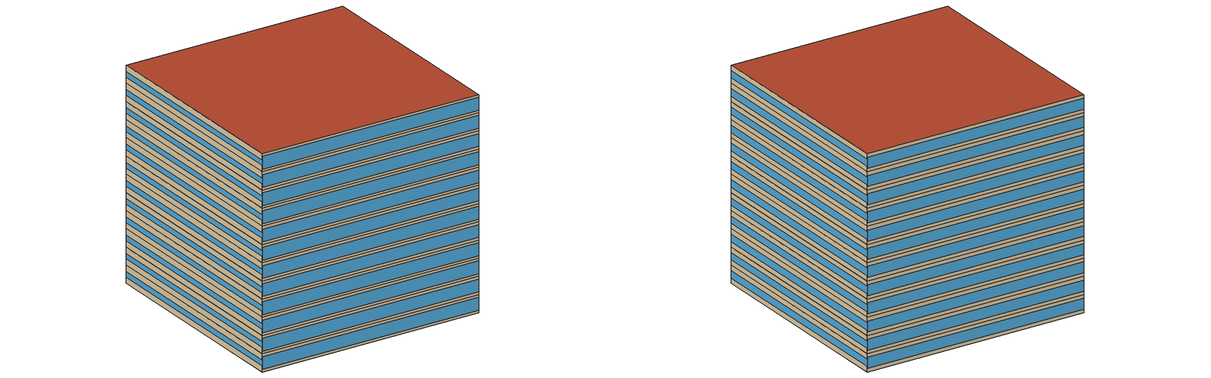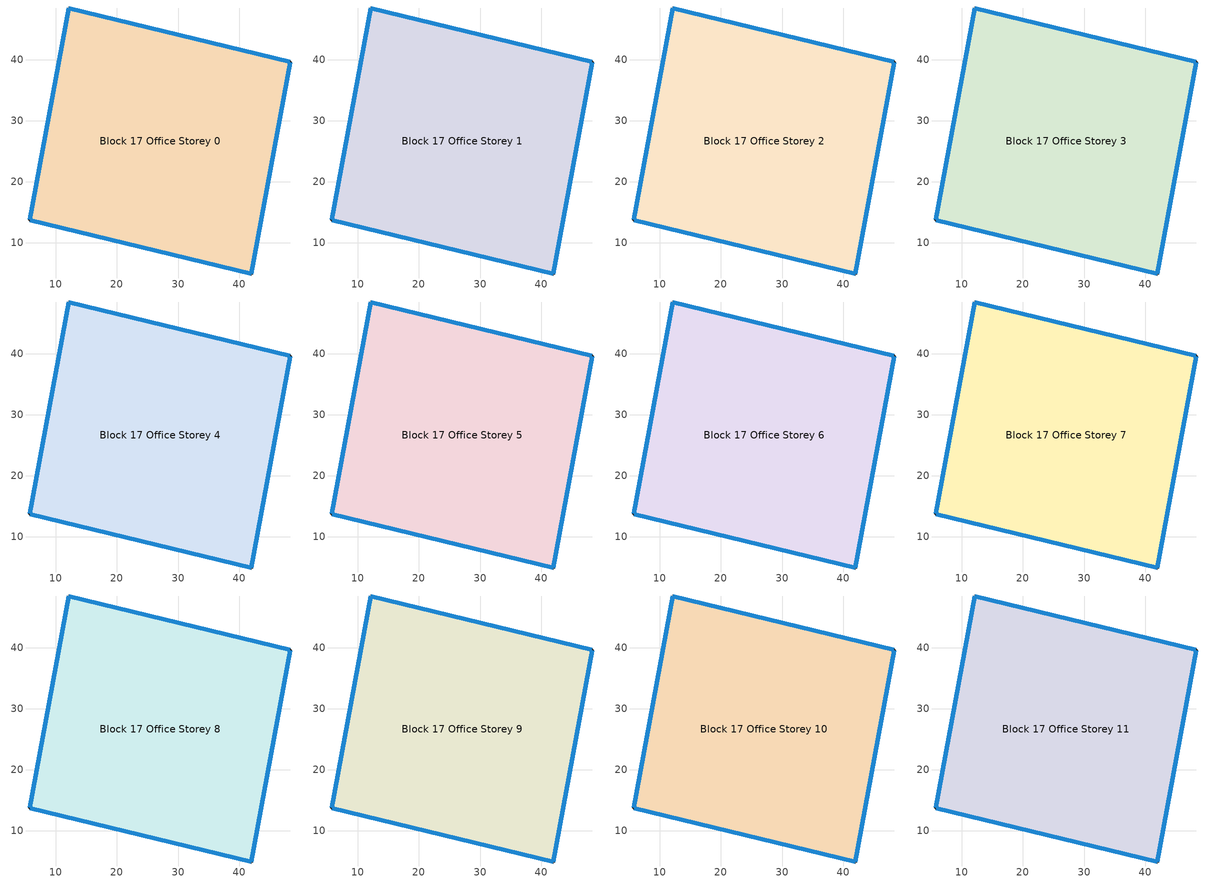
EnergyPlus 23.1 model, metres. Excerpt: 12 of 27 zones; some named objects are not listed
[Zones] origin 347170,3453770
Block 17 Office Storey 0
 floor ground (Project Floor): 48.35,39.61 42.03,4.88 5.75,13.73 12.07,48.45 z0
 wall outside (Project Wall): 5.75,13.73 42.03,4.88 48.35,39.61 12.07,48.45 5.75,13.73 z0:3
 window (Office_south_window_construction): 5.77,13.72 42.01,4.89 z0.45:2.55
 window (Office_east_window_construction): 42.03,4.9 48.34,39.59 z0.9:2.1
 window (Office_north_window_construction): 48.33,39.61 12.09,48.44 z0.6:2.4
 window (Office_west_window_construction): 12.07,48.43 5.76,13.74 z1.05:1.95
 roof outside (Project Ceiling): 42.03,4.88 48.35,39.61 12.07,48.45 5.75,13.73 z3
Block 17 Office Storey 1
 floor outside (Project Floor): 48.35,39.61 42.03,4.88 5.75,13.73 12.07,48.45 z3
 wall outside (Project Wall): 5.75,13.73 42.03,4.88 48.35,39.61 12.07,48.45 5.75,13.73 z3:6
 window (Office_south_window_construction): 5.77,13.72 42.01,4.89 z3.45:5.55
 window (Office_east_window_construction): 42.03,4.9 48.34,39.59 z3.9:5.1
 window (Office_north_window_construction): 48.33,39.61 12.09,48.44 z3.6:5.4
 window (Office_west_window_construction): 12.07,48.43 5.76,13.74 z4.05:4.95
 roof outside (Project Ceiling): 42.03,4.88 48.35,39.61 12.07,48.45 5.75,13.73 z6
Block 17 Office Storey 2
 floor outside (Project Floor): 48.35,39.61 42.03,4.88 5.75,13.73 12.07,48.45 z6
 wall outside (Project Wall): 5.75,13.73 42.03,4.88 48.35,39.61 12.07,48.45 5.75,13.73 z6:9
 window (Office_south_window_construction): 5.77,13.72 42.01,4.89 z6.45:8.55
 window (Office_east_window_construction): 42.03,4.9 48.34,39.59 z6.9:8.1
 window (Office_north_window_construction): 48.33,39.61 12.09,48.44 z6.6:8.4
 window (Office_west_window_construction): 12.07,48.43 5.76,13.74 z7.05:7.95
 roof outside (Project Ceiling): 42.03,4.88 48.35,39.61 12.07,48.45 5.75,13.73 z9
Block 17 Office Storey 3
 floor outside (Project Floor): 48.35,39.61 42.03,4.88 5.75,13.73 12.07,48.45 z9
 wall outside (Project Wall): 5.75,13.73 42.03,4.88 48.35,39.61 12.07,48.45 5.75,13.73 z9:12
 window (Office_south_window_construction): 5.77,13.72 42.01,4.89 z9.45:11.55
 window (Office_east_window_construction): 42.03,4.9 48.34,39.59 z9.9:11.1
 window (Office_north_window_construction): 48.33,39.61 12.09,48.44 z9.6:11.4
 window (Office_west_window_construction): 12.07,48.43 5.76,13.74 z10.05:10.95
 roof outside (Project Ceiling): 42.03,4.88 48.35,39.61 12.07,48.45 5.75,13.73 z12
Block 17 Office Storey 4
 floor outside (Project Floor): 48.35,39.61 42.03,4.88 5.75,13.73 12.07,48.45 z12
 wall outside (Project Wall): 5.75,13.73 42.03,4.88 48.35,39.61 12.07,48.45 5.75,13.73 z12:15
 window (Office_south_window_construction): 5.77,13.72 42.01,4.89 z12.45:14.55
 window (Office_east_window_construction): 42.03,4.9 48.34,39.59 z12.9:14.1
 window (Office_north_window_construction): 48.33,39.61 12.09,48.44 z12.6:14.4
 window (Office_west_window_construction): 12.07,48.43 5.76,13.74 z13.05:13.95
 roof outside (Project Ceiling): 42.03,4.88 48.35,39.61 12.07,48.45 5.75,13.73 z15
Block 17 Office Storey 5
 floor outside (Project Floor): 48.35,39.61 42.03,4.88 5.75,13.73 12.07,48.45 z15
 wall outside (Project Wall): 5.75,13.73 42.03,4.88 48.35,39.61 12.07,48.45 5.75,13.73 z15:18
 window (Office_south_window_construction): 5.77,13.72 42.01,4.89 z15.45:17.55
 window (Office_east_window_construction): 42.03,4.9 48.34,39.59 z15.9:17.1
 window (Office_north_window_construction): 48.33,39.61 12.09,48.44 z15.6:17.4
 window (Office_west_window_construction): 12.07,48.43 5.76,13.74 z16.05:16.95
 roof outside (Project Ceiling): 42.03,4.88 48.35,39.61 12.07,48.45 5.75,13.73 z18
Block 17 Office Storey 6
 floor outside (Project Floor): 48.35,39.61 42.03,4.88 5.75,13.73 12.07,48.45 z18
 wall outside (Project Wall): 5.75,13.73 42.03,4.88 48.35,39.61 12.07,48.45 5.75,13.73 z18:21
 window (Office_south_window_construction): 5.77,13.72 42.01,4.89 z18.45:20.55
 window (Office_east_window_construction): 42.03,4.9 48.34,39.59 z18.9:20.1
 window (Office_north_window_construction): 48.33,39.61 12.09,48.44 z18.6:20.4
 window (Office_west_window_construction): 12.07,48.43 5.76,13.74 z19.05:19.95
 roof outside (Project Ceiling): 42.03,4.88 48.35,39.61 12.07,48.45 5.75,13.73 z21
Block 17 Office Storey 7
 floor outside (Project Floor): 48.35,39.61 42.03,4.88 5.75,13.73 12.07,48.45 z21
 wall outside (Project Wall): 5.75,13.73 42.03,4.88 48.35,39.61 12.07,48.45 5.75,13.73 z21:24
 window (Office_south_window_construction): 5.77,13.72 42.01,4.89 z21.45:23.55
 window (Office_east_window_construction): 42.03,4.9 48.34,39.59 z21.9:23.1
 window (Office_north_window_construction): 48.33,39.61 12.09,48.44 z21.6:23.4
 window (Office_west_window_construction): 12.07,48.43 5.76,13.74 z22.05:22.95
 roof outside (Project Ceiling): 42.03,4.88 48.35,39.61 12.07,48.45 5.75,13.73 z24
Block 17 Office Storey 8
 floor outside (Project Floor): 48.35,39.61 42.03,4.88 5.75,13.73 12.07,48.45 z24
 wall outside (Project Wall): 5.75,13.73 42.03,4.88 48.35,39.61 12.07,48.45 5.75,13.73 z24:27
 window (Office_south_window_construction): 5.77,13.72 42.01,4.89 z24.45:26.55
 window (Office_east_window_construction): 42.03,4.9 48.34,39.59 z24.9:26.1
 window (Office_north_window_construction): 48.33,39.61 12.09,48.44 z24.6:26.4
 window (Office_west_window_construction): 12.07,48.43 5.76,13.74 z25.05:25.95
 roof outside (Project Ceiling): 42.03,4.88 48.35,39.61 12.07,48.45 5.75,13.73 z27
Block 17 Office Storey 9
 floor outside (Project Floor): 48.35,39.61 42.03,4.88 5.75,13.73 12.07,48.45 z27
 wall outside (Project Wall): 5.75,13.73 42.03,4.88 48.35,39.61 12.07,48.45 5.75,13.73 z27:30
 window (Office_south_window_construction): 5.77,13.72 42.01,4.89 z27.45:29.55
 window (Office_east_window_construction): 42.03,4.9 48.34,39.59 z27.9:29.1
 window (Office_north_window_construction): 48.33,39.61 12.09,48.44 z27.6:29.4
 window (Office_west_window_construction): 12.07,48.43 5.76,13.74 z28.05:28.95
 roof outside (Project Ceiling): 42.03,4.88 48.35,39.61 12.07,48.45 5.75,13.73 z30
Block 17 Office Storey 10
 floor outside (Project Floor): 48.35,39.61 42.03,4.88 5.75,13.73 12.07,48.45 z30
 wall outside (Project Wall): 5.75,13.73 42.03,4.88 48.35,39.61 12.07,48.45 5.75,13.73 z30:33
 window (Office_south_window_construction): 5.77,13.72 42.01,4.89 z30.45:32.55
 window (Office_east_window_construction): 42.03,4.9 48.34,39.59 z30.9:32.1
 window (Office_north_window_construction): 48.33,39.61 12.09,48.44 z30.6:32.4
 window (Office_west_window_construction): 12.07,48.43 5.76,13.74 z31.05:31.95
 roof outside (Project Ceiling): 42.03,4.88 48.35,39.61 12.07,48.45 5.75,13.73 z33
Block 17 Office Storey 11
 floor outside (Project Floor): 48.35,39.61 42.03,4.88 5.75,13.73 12.07,48.45 z33
 wall outside (Project Wall): 5.75,13.73 42.03,4.88 48.35,39.61 12.07,48.45 5.75,13.73 z33:36
 window (Office_south_window_construction): 5.77,13.72 42.01,4.89 z33.45:35.55
 window (Office_east_window_construction): 42.03,4.9 48.34,39.59 z33.9:35.1
 window (Office_north_window_construction): 48.33,39.61 12.09,48.44 z33.6:35.4
 window (Office_west_window_construction): 12.07,48.43 5.76,13.74 z34.05:34.95
 roof outside (Project Ceiling): 42.03,4.88 48.35,39.61 12.07,48.45 5.75,13.73 z36
[Building]
Building_1: North Axis=0; Terrain=City; Loads Convergence Tolerance Value=0.04; Temperature Convergence Tolerance Value=0.4; Solar Distribution=FullExterior; Maximum Number of Warmup Days=25; Minimum Number of Warmup Days=6
[Site:Location]
CHN Design_Conditions: Latitude=30; Longitude=114; Time Zone=8; Elevation=12
[SIZINGPERIOD:DESIGNDAY] Day of Month=21; DryBulb Temperature Range Modifier Type=DefaultMultipliers; Humidity Condition Type=Wetbulb; Barometric Pressure=101181; Rain Indicator=No; Snow Indicator=No; Daylight Saving Time Indicator=No; Sky Clearness=0; Begin Environment Reset Mode=FullResetAtBeginEnvironment
Name | Month | Day Type | Maximum DryBulb Temperature | Daily DryBulb Temperature Range | Wetbulb or DewPoint at Maximum DryBulb | Wind Speed | Wind Direction | Solar Model Indicator | ASHRAE Clear Sky Optical Depth for Beam Irradiance taub | ASHRAE Clear Sky Optical Depth for Diffuse Irradiance taud
Ann Htg 99.6% Condns DB | 1 | WinterDesignDay | -10 | 0 | -4.8 | 1 | 340 | ASHRAEClearSky | 0 | 0
Ann Clg .4% Condns DB=>MWB | 7 | SummerDesignDay | 40 | 6.6 | 27.1 | 3.5 | 220 | ASHRAETau | 0.781 | 1.413
[MATERIAL]
DefaultMaterial: Roughness=Rough; Thickness=0.1; Conductivity=0.1; Density=1000; Specific Heat=1000; Thermal Absorptance=0.9; Solar Absorptance=0.7; Visible Absorptance=0.7
[WINDOWMATERIAL:SIMPLEGLAZINGSYSTEM] UFactor=3; Visible Transmittance=0.6
Name | Solar Heat Gain Coefficient
Office_east_window; Office_south_window; Office_west_window | 0.3
Office_north_window | 0.35
[CONSTRUCTION]
Project Wall; Project Floor; Project Ceiling: DefaultMaterial
Office_east_window_construction: Office_east_window
Office_south_window_construction: Office_south_window
Office_west_window_construction: Office_west_window
Office_north_window_construction: Office_north_window
[SPACE] Ceiling Height=autocalculate; Volume=autocalculate; Floor Area=autocalculate; Space Type=Office
Name | Zone
Block 17 Office Storey 0_space | Block 17 Office Storey 0
Block 17 Office Storey 1_space | Block 17 Office Storey 1
Block 17 Office Storey 2_space | Block 17 Office Storey 2
Block 17 Office Storey 3_space | Block 17 Office Storey 3
Block 17 Office Storey 4_space | Block 17 Office Storey 4
Block 17 Office Storey 5_space | Block 17 Office Storey 5
Block 17 Office Storey 6_space | Block 17 Office Storey 6
Block 17 Office Storey 7_space | Block 17 Office Storey 7
Block 17 Office Storey 8_space | Block 17 Office Storey 8
Block 17 Office Storey 9_space | Block 17 Office Storey 9
Block 17 Office Storey 10_space | Block 17 Office Storey 10
Block 17 Office Storey 11_space | Block 17 Office Storey 11
[SPACELIST]
Office: Block 17 Office Storey 0_space, Block 17 Office Storey 1_space, Block 17 Office Storey 2_space, Block 17 Office Storey 3_space, Block 17 Office Storey 4_space, Block 17 Office Storey 5_space, Block 17 Office Storey 6_space, Block 17 Office Storey 7_space, Block 17 Office Storey 8_space, Block 17 Office Storey 9_space, Block 17 Office Storey 10_space, Block 17 Office Storey 11_space, Block 17 Office Storey 12_space, Block 17 Office Storey 13_space, Block 17 Office Storey 14_space, Block 17 Office Storey 15_space, Block 17 Office Storey 16_space, Block 17 Office Storey 17_space, Block 17 Office Storey 18_space, Block 17 Office Storey 19_space, Block 17 Office Storey 20_space, Block 17 Office Storey 21_space, Block 17 Office Storey 22_space, Block 17 Office Storey 23_space, Block 17 Office Storey 24_space, Block 17 Office Storey 25_space, Block 17 Office Storey 26_space
[ZONE] Type=1; Multiplier=1; Ceiling Height=autocalculate; Volume=autocalculate; Floor Area=autocalculate; Part of Total Floor Area=Yes
Block 17 Office Storey 0; Block 17 Office Storey 1; Block 17 Office Storey 2; Block 17 Office Storey 3; Block 17 Office Storey 4; Block 17 Office Storey 5; Block 17 Office Storey 6; Block 17 Office Storey 7; Block 17 Office Storey 8; Block 17 Office Storey 9; Block 17 Office Storey 10; Block 17 Office Storey 11
[PEOPLE]
People_for_office: Zone or ZoneList or Space or SpaceList=Office; Number of People Schedule=SeasonalSchedule_Schedule_office_people; Number of People Calculation Method=People/Area; People per Floor Area=0.1; Fraction Radiant=0.3; Sensible Heat Fraction=autocalculate; Activity Level Schedule=SeasonalSchedule_Schedule_office_activity; Carbon Dioxide Generation Rate=3.82e-08; Enable ASHRAE 55 Comfort Warnings=No; Mean Radiant Temperature Calculation Type=ZoneAveraged; Clothing Insulation Calculation Method=ClothingInsulationSchedule; Cold Stress Temperature Threshold=15.56; Heat Stress Temperature Threshold=30
[LIGHTS]
Light_for_office: Zone or ZoneList or Space or SpaceList=Office; Schedule=SeasonalSchedule_office_lighting; Design Level Calculation Method=Watts/Area; Watts per Zone Floor Area=8; Return Air Fraction=0; Fraction Radiant=0.32; Fraction Visible=0.25; Fraction Replaceable=1; EndUse Subcategory=General; Return Air Fraction Calculated from Plenum Temperature=No; Return Air Fraction Function of Plenum Temperature Coefficient 1=0; Return Air Fraction Function of Plenum Temperature Coefficient 2=0
[ELECTRICEQUIPMENT]
Equipment_for_office: Zone or ZoneList or Space or SpaceList=Office; Schedule=SeasonalSchedule_Schedule_office_equipment; Design Level Calculation Method=Watts/Area; Watts per Zone Floor Area=15; Fraction Latent=0; Fraction Radiant=0; Fraction Lost=0; EndUse Subcategory=Electric Equipment
[DAYLIGHTING:CONTROLS] Illuminance Setpoint at Reference Point 1=300
Name | Zone or Space | Glare Calculation Daylighting Reference Point | Daylighting Reference Point 1
Dlight_Block 17 Office Storey 0 | Block 17 Office Storey 0 | Rpoint_Block 17 Office Storey 0 | Rpoint_Block 17 Office Storey 0
Dlight_Block 17 Office Storey 1 | Block 17 Office Storey 1 | Rpoint_Block 17 Office Storey 1 | Rpoint_Block 17 Office Storey 1
Dlight_Block 17 Office Storey 2 | Block 17 Office Storey 2 | Rpoint_Block 17 Office Storey 2 | Rpoint_Block 17 Office Storey 2
Dlight_Block 17 Office Storey 3 | Block 17 Office Storey 3 | Rpoint_Block 17 Office Storey 3 | Rpoint_Block 17 Office Storey 3
Dlight_Block 17 Office Storey 4 | Block 17 Office Storey 4 | Rpoint_Block 17 Office Storey 4 | Rpoint_Block 17 Office Storey 4
Dlight_Block 17 Office Storey 5 | Block 17 Office Storey 5 | Rpoint_Block 17 Office Storey 5 | Rpoint_Block 17 Office Storey 5
Dlight_Block 17 Office Storey 6 | Block 17 Office Storey 6 | Rpoint_Block 17 Office Storey 6 | Rpoint_Block 17 Office Storey 6
Dlight_Block 17 Office Storey 7 | Block 17 Office Storey 7 | Rpoint_Block 17 Office Storey 7 | Rpoint_Block 17 Office Storey 7
Dlight_Block 17 Office Storey 8 | Block 17 Office Storey 8 | Rpoint_Block 17 Office Storey 8 | Rpoint_Block 17 Office Storey 8
Dlight_Block 17 Office Storey 9 | Block 17 Office Storey 9 | Rpoint_Block 17 Office Storey 9 | Rpoint_Block 17 Office Storey 9
Dlight_Block 17 Office Storey 10 | Block 17 Office Storey 10 | Rpoint_Block 17 Office Storey 10 | Rpoint_Block 17 Office Storey 10
Dlight_Block 17 Office Storey 11 | Block 17 Office Storey 11 | Rpoint_Block 17 Office Storey 11 | Rpoint_Block 17 Office Storey 11
[HVACTEMPLATE:THERMOSTAT]
Name | Heating Setpoint Schedule | Cooling Setpoint Schedule
Thermostat_for_office | SeasonalSchedule_office_heating | SeasonalSchedule_office_cooling
Thermostat_for_commercial | SeasonalSchedule_commerical_heating | SeasonalSchedule_commerical_cooling
Thermostat_for_residential | SeasonalSchedule_residential_heating | SeasonalSchedule_residential_cooling
Thermostat_for_school | SeasonalSchedule_school_heating | SeasonalSchedule_school_cooling
Thermostat_for_hospital | SeasonalSchedule_hospital_heating | SeasonalSchedule_hospital_cooling
Thermostat_for_industrial | SeasonalSchedule_Industrial_heating | SeasonalSchedule_Industrial_cooling
Thermostat_for_transport | SeasonalSchedule_transport_heating | SeasonalSchedule_transport_cooling
Thermostat_for_administration | SeasonalSchedule_administration_heating | SeasonalSchedule_administration_cooling
[HVACTEMPLATE:ZONE:IDEALLOADSAIRSYSTEM] Template Thermostat=Thermostat_for_office; Maximum Heating Supply Air Temperature=50; Minimum Cooling Supply Air Temperature=13; Maximum Heating Supply Air Humidity Ratio=0.0156; Minimum Cooling Supply Air Humidity Ratio=0.0077; Heating Limit=NoLimit; Cooling Limit=NoLimit; Dehumidification Control Type=ConstantSensibleHeatRatio; Cooling Sensible Heat Ratio=0.7; Dehumidification Setpoint=60; Humidification Control Type=None; Humidification Setpoint=30; Outdoor Air Method=DetailedSpecification; Outdoor Air Flow Rate per Person=0.00944; Outdoor Air Flow Rate per Zone Floor Area=0; Outdoor Air Flow Rate per Zone=0; Design Specification Outdoor Air Object=Ventilation_for_office; Demand Controlled Ventilation Type=None; Outdoor Air Economizer Type=NoEconomizer; Heat Recovery Type=None; Sensible Heat Recovery Effectiveness=0.7; Latent Heat Recovery Effectiveness=0.65
Block 17 Office Storey 0; Block 17 Office Storey 1; Block 17 Office Storey 2; Block 17 Office Storey 3; Block 17 Office Storey 4; Block 17 Office Storey 5; Block 17 Office Storey 6; Block 17 Office Storey 7; Block 17 Office Storey 8; Block 17 Office Storey 9; Block 17 Office Storey 10; Block 17 Office Storey 11
[DESIGNSPECIFICATION:OUTDOORAIR]
Ventilation_for_office: Outdoor Air Method=Flow/Person; Outdoor Air Flow per Person=0.00833333; Outdoor Air Flow per Zone Floor Area=0; Outdoor Air Flow per Zone=0; Outdoor Air Flow Air Changes per Hour=0
[SCHEDULE:DAY:HOURLY]
Schedule_administration_heating_summer_hourly; Schedule_commerical_heating_summer_hourly; Schedule_residential_heating_summer_hourly; Schedule_school_heating_summer_hourly; Schedule_hospital_heating_summer_hourly; Schedule_Industrial_heating_summer_hourly; Schedule_transport_heating_summer_hourly; Schedule_office_heating_summer_hourly: -20, -20, -20, -20, -20, -20, -20, -20, -20, -20, -20, -20, -20, -20, -20, -20, -20, -20, -20, -20, -20, -20, -20, -20
Schedule_administration_heating_winnter_weekday_hourly: 5, 5, 5, 5, 5, 5, 12, 12, 18, 20, 20, 20, 20, 20, 20, 20, 20, 20, 18, 5, 5, 5, 5, 5
Schedule_administration_heating_winnter_holiday_hourly; Schedule_school_heating_winnter_holiday_hourly: 5, 5, 5, 5, 5, 5, 5, 5, 5, 5, 5, 5, 5, 5, 5, 5, 5, 5, 5, 5, 5, 5, 5, 5
Schedule_administration_cooling_winter_hourly; Schedule_administration_cooling_summer_holiday_hourly; Schedule_commerical_cooling_winter_hourly; Schedule_residential_cooling_winter_hourly; Schedule_school_cooling_winter_hourly; Schedule_school_cooling_summer_holiday_hourly; Schedule_hospital_cooling_winter_hourly; Schedule_Industrial_cooling_winter_hourly; Schedule_transport_cooling_winter_hourly; Schedule_office_cooling_winter_hourly: 50, 50, 50, 50, 50, 50, 50, 50, 50, 50, 50, 50, 50, 50, 50, 50, 50, 50, 50, 50, 50, 50, 50, 50
Schedule_administration_cooling_summer_weekday_hourly: 50, 50, 50, 50, 50, 50, 50, 28, 26, 26, 26, 26, 26, 26, 26, 26, 26, 26, 50, 50, 50, 50, 50, 50
Schedule_commerical_heating_winnter_weekday_hourly; Schedule_commerical_heating_winnter_holiday_hourly: 5, 5, 5, 5, 5, 5, 12, 16, 18, 18, 18, 18, 18, 18, 18, 18, 18, 18, 18, 18, 12, 5, 5, 5
Schedule_commerical_cooling_summer_weekday_hourly; Schedule_commerical_cooling_summer_holiday_hourly: 50, 50, 50, 50, 50, 50, 50, 28, 24, 24, 24, 24, 24, 24, 24, 24, 24, 24, 24, 24, 24, 28, 50, 50
Schedule_residential_heating_winnter_weekday_hourly; Schedule_residential_heating_winnter_holiday_hourly: 18, 18, 18, 18, 18, 18, 18, -20, -20, -20, -20, -20, -20, -20, -20, -20, -20, -20, -20, -20, 18, 18, 18, 18
Schedule_residential_cooling_summer_weekday_hourly; Schedule_residential_cooling_summer_holiday_hourly: 26, 26, 26, 26, 26, 26, 26, 50, 50, 50, 50, 50, 50, 50, 50, 50, 50, 50, 50, 50, 26, 26, 26, 26
Schedule_school_heating_winnter_weekday_hourly: 5, 5, 5, 5, 5, 12, 18, 20, 20, 20, 20, 20, 20, 20, 20, 20, 20, 20, 18, 12, 5, 5, 5, 5
Schedule_school_cooling_summer_weekday_hourly: 50, 50, 50, 50, 50, 50, 28, 26, 26, 26, 26, 26, 26, 26, 26, 26, 26, 26, 50, 50, 50, 50, 50, 50
Schedule_hospital_heating_winnter_weekday_hourly; Schedule_hospital_heating_winnter_holiday_hourly: 22, 22, 22, 22, 22, 22, 22, 22, 22, 22, 22, 22, 22, 22, 22, 22, 22, 22, 22, 22, 22, 22, 22, 22
Schedule_hospital_cooling_summer_weekday_hourly; Schedule_hospital_cooling_summer_holiday_hourly: 26, 26, 26, 26, 26, 26, 26, 26, 26, 26, 26, 26, 26, 26, 26, 26, 26, 26, 26, 26, 26, 26, 26, 26
Schedule_Industrial_heating_winnter_weekday_hourly; Schedule_Industrial_heating_winnter_holiday_hourly: -20, -20, -20, -20, -20, -20, 18, 18, 18, 18, 18, 18, 18, 18, 18, 18, 18, 18, 18, -20, -20, -20, -20, -20
Schedule_Industrial_cooling_summer_weekday_hourly; Schedule_Industrial_cooling_summer_holiday_hourly: 50, 50, 50, 50, 50, 50, 50, 28, 28, 28, 28, 28, 28, 28, 28, 28, 28, 28, 28, 50, 50, 50, 50, 50
Schedule_transport_heating_winnter_weekday_hourly; Schedule_transport_heating_winnter_holiday_hourly: 18, 18, 18, 18, 18, 18, 20, 20, 20, 20, 20, 20, 20, 20, 20, 20, 20, 20, 20, 20, 20, 20, 18, 18
Schedule_transport_cooling_summer_weekday_hourly; Schedule_transport_cooling_summer_holiday_hourly: 26, 26, 26, 26, 26, 26, 26, 24, 24, 24, 25, 24, 24, 24, 24, 24, 24, 24, 24, 24, 24, 24, 26, 28
Schedule_office_heating_winnter_weekday_hourly: 5, 5, 5, 5, 5, 5, 12, 18, 20, 20, 20, 20, 20, 20, 20, 20, 20, 20, 20, 18, 12, 5, 5, 5
Schedule_office_heating_winnter_holiday_hourly: 5, 5, 5, 5, 5, 5, 5, 5, 5, 16, 16, 16, 16, 16, 16, 16, 16, 5, 5, 5, 5, 5, 5, 5
Schedule_office_cooling_summer_weekday_hourly: 50, 50, 50, 50, 50, 50, 28, 26, 26, 26, 26, 26, 26, 26, 26, 26, 26, 26, 26, 26, 50, 50, 50, 50
Schedule_office_cooling_summer_holiday_hourly: 50, 50, 50, 50, 50, 50, 50, 50, 50, 50, 50, 26, 26, 26, 26, 26, 26, 50, 50, 50, 50, 50, 50, 50
Schedule_office_lighting_weekday_hourly: 0.1, 0.1, 0.1, 0.1, 0.1, 0.1, 0.1, 0.2, 0.5, 0.95, 0.95, 0.95, 0.8, 0.8, 0.95, 0.95, 0.95, 0.95, 0.95, 0.95, 0.95, 0.8, 0.5, 0.1
Schedule_office_lighting_holiday_hourly; Schedule_office_equipment_holiday_hourly: 0.1, 0.1, 0.1, 0.1, 0.1, 0.1, 0.1, 0.1, 0.1, 0.1, 0.1, 0.1, 0.1, 0.3, 0.3, 0.3, 0.3, 0.3, 0.3, 0.3, 0.3, 0.3, 0.1, 0.1
Schedule_office_equipment_weekday_hourly: 0.1, 0.1, 0.1, 0.1, 0.1, 0.1, 0.1, 0.2, 0.5, 0.95, 0.95, 0.95, 0.5, 0.5, 0.95, 0.95, 0.95, 0.95, 0.95, 0.95, 0.4, 0.4, 0.3, 0.1
Schedule_office_people_weekday_hourly: 0.1, 0.1, 0.1, 0.1, 0.1, 0.1, 0.1, 0.5, 0.95, 0.95, 0.95, 0.8, 0.8, 0.95, 0.95, 0.95, 0.95, 0.95, 0.8, 0.5, 0.5, 0.3, 0.1, 0.1
Schedule_office_people_holiday_hourly: 0.1, 0.1, 0.1, 0.1, 0.1, 0.1, 0.1, 0.1, 0.1, 0.1, 0.1, 0.1, 0.1, 0.3, 0.3, 0.3, 0.3, 0.3, 0.3, 0.1, 0.1, 0.1, 0.1, 0.1
Schedule_office_activity_weekday_hourly; Schedule_office_activity_holiday_hourly: 144, 144, 144, 144, 144, 144, 144, 144, 144, 144, 144, 144, 144, 144, 144, 144, 144, 144, 144, 144, 144, 144, 144, 144
[SCHEDULE:WEEK:DAILY]
Schedule_office_heating_summer_weekly: Schedule_office_heating_summer_hourly, Schedule_office_heating_summer_hourly, Schedule_office_heating_summer_hourly, Schedule_office_heating_summer_hourly, Schedule_office_heating_summer_hourly, Schedule_office_heating_summer_hourly, Schedule_office_heating_summer_hourly, Schedule_office_heating_summer_hourly, Schedule_office_heating_summer_hourly, Schedule_office_heating_summer_hourly, Schedule_office_heating_summer_hourly, Schedule_office_heating_summer_hourly
Schedule_office_heating_winnter_weekly: Schedule_office_heating_winnter_holiday_hourly, Schedule_office_heating_winnter_weekday_hourly, Schedule_office_heating_winnter_weekday_hourly, Schedule_office_heating_winnter_weekday_hourly, Schedule_office_heating_winnter_weekday_hourly, Schedule_office_heating_winnter_weekday_hourly, Schedule_office_heating_winnter_holiday_hourly, Schedule_office_heating_winnter_holiday_hourly, Schedule_office_heating_winnter_weekday_hourly, Schedule_office_heating_winnter_weekday_hourly, Schedule_office_heating_winnter_holiday_hourly, Schedule_office_heating_winnter_holiday_hourly
Schedule_office_cooling_winnter_weekly: Schedule_office_cooling_winter_hourly, Schedule_office_cooling_winter_hourly, Schedule_office_cooling_winter_hourly, Schedule_office_cooling_winter_hourly, Schedule_office_cooling_winter_hourly, Schedule_office_cooling_winter_hourly, Schedule_office_cooling_winter_hourly, Schedule_office_cooling_winter_hourly, Schedule_office_cooling_winter_hourly, Schedule_office_cooling_winter_hourly, Schedule_office_cooling_winter_hourly, Schedule_office_cooling_winter_hourly
Schedule_office_cooling_summer_weekly: Schedule_office_cooling_summer_holiday_hourly, Schedule_office_cooling_summer_weekday_hourly, Schedule_office_cooling_summer_weekday_hourly, Schedule_office_cooling_summer_weekday_hourly, Schedule_office_cooling_summer_weekday_hourly, Schedule_office_cooling_summer_weekday_hourly, Schedule_office_cooling_summer_holiday_hourly, Schedule_office_cooling_summer_holiday_hourly, Schedule_office_cooling_summer_weekday_hourly, Schedule_office_cooling_summer_weekday_hourly, Schedule_office_cooling_summer_holiday_hourly, Schedule_office_cooling_summer_holiday_hourly
Schedule_office_lighting_weekly: Schedule_office_lighting_holiday_hourly, Schedule_office_lighting_weekday_hourly, Schedule_office_lighting_weekday_hourly, Schedule_office_lighting_weekday_hourly, Schedule_office_lighting_weekday_hourly, Schedule_office_lighting_weekday_hourly, Schedule_office_lighting_holiday_hourly, Schedule_office_lighting_holiday_hourly, Schedule_office_lighting_weekday_hourly, Schedule_office_lighting_weekday_hourly, Schedule_office_lighting_holiday_hourly, Schedule_office_lighting_holiday_hourly
Schedule_office_equipment_weekly: Schedule_office_equipment_holiday_hourly, Schedule_office_equipment_weekday_hourly, Schedule_office_equipment_weekday_hourly, Schedule_office_equipment_weekday_hourly, Schedule_office_equipment_weekday_hourly, Schedule_office_equipment_weekday_hourly, Schedule_office_equipment_holiday_hourly, Schedule_office_equipment_holiday_hourly, Schedule_office_equipment_weekday_hourly, Schedule_office_equipment_weekday_hourly, Schedule_office_equipment_holiday_hourly, Schedule_office_equipment_holiday_hourly
Schedule_office_people_weekly: Schedule_office_people_holiday_hourly, Schedule_office_people_weekday_hourly, Schedule_office_people_weekday_hourly, Schedule_office_people_weekday_hourly, Schedule_office_people_weekday_hourly, Schedule_office_people_weekday_hourly, Schedule_office_people_holiday_hourly, Schedule_office_people_holiday_hourly, Schedule_office_people_weekday_hourly, Schedule_office_people_weekday_hourly, Schedule_office_people_holiday_hourly, Schedule_office_people_holiday_hourly
Schedule_office_activity_weekly: Schedule_office_activity_holiday_hourly, Schedule_office_activity_weekday_hourly, Schedule_office_activity_weekday_hourly, Schedule_office_activity_weekday_hourly, Schedule_office_activity_weekday_hourly, Schedule_office_activity_weekday_hourly, Schedule_office_activity_holiday_hourly, Schedule_office_activity_holiday_hourly, Schedule_office_activity_weekday_hourly, Schedule_office_activity_weekday_hourly, Schedule_office_activity_holiday_hourly, Schedule_office_activity_holiday_hourly
Schedule_commerical_heating_summer_weekly: Schedule_commerical_heating_summer_hourly, Schedule_commerical_heating_summer_hourly, Schedule_commerical_heating_summer_hourly, Schedule_commerical_heating_summer_hourly, Schedule_commerical_heating_summer_hourly, Schedule_commerical_heating_summer_hourly, Schedule_commerical_heating_summer_hourly, Schedule_commerical_heating_summer_hourly, Schedule_commerical_heating_summer_hourly, Schedule_commerical_heating_summer_hourly, Schedule_commerical_heating_summer_hourly, Schedule_commerical_heating_summer_hourly
Schedule_commerical_heating_winnter_weekly: Schedule_commerical_heating_winnter_holiday_hourly, Schedule_commerical_heating_winnter_weekday_hourly, Schedule_commerical_heating_winnter_weekday_hourly, Schedule_commerical_heating_winnter_weekday_hourly, Schedule_commerical_heating_winnter_weekday_hourly, Schedule_commerical_heating_winnter_weekday_hourly, Schedule_commerical_heating_winnter_holiday_hourly, Schedule_commerical_heating_winnter_holiday_hourly, Schedule_commerical_heating_winnter_weekday_hourly, Schedule_commerical_heating_winnter_weekday_hourly, Schedule_commerical_heating_winnter_holiday_hourly, Schedule_commerical_heating_winnter_holiday_hourly
Schedule_commerical_cooling_winnter_weekly: Schedule_commerical_cooling_winter_hourly, Schedule_commerical_cooling_winter_hourly, Schedule_commerical_cooling_winter_hourly, Schedule_commerical_cooling_winter_hourly, Schedule_commerical_cooling_winter_hourly, Schedule_commerical_cooling_winter_hourly, Schedule_commerical_cooling_winter_hourly, Schedule_commerical_cooling_winter_hourly, Schedule_commerical_cooling_winter_hourly, Schedule_commerical_cooling_winter_hourly, Schedule_commerical_cooling_winter_hourly, Schedule_commerical_cooling_winter_hourly
Schedule_commerical_cooling_summer_weekly: Schedule_commerical_cooling_summer_holiday_hourly, Schedule_commerical_cooling_summer_weekday_hourly, Schedule_commerical_cooling_summer_weekday_hourly, Schedule_commerical_cooling_summer_weekday_hourly, Schedule_commerical_cooling_summer_weekday_hourly, Schedule_commerical_cooling_summer_weekday_hourly, Schedule_commerical_cooling_summer_holiday_hourly, Schedule_commerical_cooling_summer_holiday_hourly, Schedule_commerical_cooling_summer_weekday_hourly, Schedule_commerical_cooling_summer_weekday_hourly, Schedule_commerical_cooling_summer_holiday_hourly, Schedule_commerical_cooling_summer_holiday_hourly
Schedule_residential_heating_summer_weekly: Schedule_residential_heating_summer_hourly, Schedule_residential_heating_summer_hourly, Schedule_residential_heating_summer_hourly, Schedule_residential_heating_summer_hourly, Schedule_residential_heating_summer_hourly, Schedule_residential_heating_summer_hourly, Schedule_residential_heating_summer_hourly, Schedule_residential_heating_summer_hourly, Schedule_residential_heating_summer_hourly, Schedule_residential_heating_summer_hourly, Schedule_residential_heating_summer_hourly, Schedule_residential_heating_summer_hourly
Schedule_residential_heating_winnter_weekly: Schedule_residential_heating_winnter_holiday_hourly, Schedule_residential_heating_winnter_weekday_hourly, Schedule_residential_heating_winnter_weekday_hourly, Schedule_residential_heating_winnter_weekday_hourly, Schedule_residential_heating_winnter_weekday_hourly, Schedule_residential_heating_winnter_weekday_hourly, Schedule_residential_heating_winnter_holiday_hourly, Schedule_residential_heating_winnter_holiday_hourly, Schedule_residential_heating_winnter_weekday_hourly, Schedule_residential_heating_winnter_weekday_hourly, Schedule_residential_heating_winnter_holiday_hourly, Schedule_residential_heating_winnter_holiday_hourly
Schedule_residential_cooling_winnter_weekly: Schedule_residential_cooling_winter_hourly, Schedule_residential_cooling_winter_hourly, Schedule_residential_cooling_winter_hourly, Schedule_residential_cooling_winter_hourly, Schedule_residential_cooling_winter_hourly, Schedule_residential_cooling_winter_hourly, Schedule_residential_cooling_winter_hourly, Schedule_residential_cooling_winter_hourly, Schedule_residential_cooling_winter_hourly, Schedule_residential_cooling_winter_hourly, Schedule_residential_cooling_winter_hourly, Schedule_residential_cooling_winter_hourly
Schedule_residential_cooling_summer_weekly: Schedule_residential_cooling_summer_holiday_hourly, Schedule_residential_cooling_summer_weekday_hourly, Schedule_residential_cooling_summer_weekday_hourly, Schedule_residential_cooling_summer_weekday_hourly, Schedule_residential_cooling_summer_weekday_hourly, Schedule_residential_cooling_summer_weekday_hourly, Schedule_residential_cooling_summer_holiday_hourly, Schedule_residential_cooling_summer_holiday_hourly, Schedule_residential_cooling_summer_weekday_hourly, Schedule_residential_cooling_summer_weekday_hourly, Schedule_residential_cooling_summer_holiday_hourly, Schedule_residential_cooling_summer_holiday_hourly
Schedule_school_heating_summer_weekly: Schedule_school_heating_summer_hourly, Schedule_school_heating_summer_hourly, Schedule_school_heating_summer_hourly, Schedule_school_heating_summer_hourly, Schedule_school_heating_summer_hourly, Schedule_school_heating_summer_hourly, Schedule_school_heating_summer_hourly, Schedule_school_heating_summer_hourly, Schedule_school_heating_summer_hourly, Schedule_school_heating_summer_hourly, Schedule_school_heating_summer_hourly, Schedule_school_heating_summer_hourly
Schedule_school_heating_winnter_weekly: Schedule_school_heating_winnter_holiday_hourly, Schedule_school_heating_winnter_weekday_hourly, Schedule_school_heating_winnter_weekday_hourly, Schedule_school_heating_winnter_weekday_hourly, Schedule_school_heating_winnter_weekday_hourly, Schedule_school_heating_winnter_weekday_hourly, Schedule_school_heating_winnter_holiday_hourly, Schedule_school_heating_winnter_holiday_hourly, Schedule_school_heating_winnter_weekday_hourly, Schedule_school_heating_winnter_weekday_hourly, Schedule_school_heating_winnter_holiday_hourly, Schedule_school_heating_winnter_holiday_hourly
Schedule_school_cooling_winnter_weekly: Schedule_school_cooling_winter_hourly, Schedule_school_cooling_winter_hourly, Schedule_school_cooling_winter_hourly, Schedule_school_cooling_winter_hourly, Schedule_school_cooling_winter_hourly, Schedule_school_cooling_winter_hourly, Schedule_school_cooling_winter_hourly, Schedule_school_cooling_winter_hourly, Schedule_school_cooling_winter_hourly, Schedule_school_cooling_winter_hourly, Schedule_school_cooling_winter_hourly, Schedule_school_cooling_winter_hourly
Schedule_school_cooling_summer_weekly: Schedule_school_cooling_summer_holiday_hourly, Schedule_school_cooling_summer_weekday_hourly, Schedule_school_cooling_summer_weekday_hourly, Schedule_school_cooling_summer_weekday_hourly, Schedule_school_cooling_summer_weekday_hourly, Schedule_school_cooling_summer_weekday_hourly, Schedule_school_cooling_summer_holiday_hourly, Schedule_school_cooling_summer_holiday_hourly, Schedule_school_cooling_summer_weekday_hourly, Schedule_school_cooling_summer_weekday_hourly, Schedule_school_cooling_summer_holiday_hourly, Schedule_school_cooling_summer_holiday_hourly
Schedule_hospital_heating_summer_weekly: Schedule_hospital_heating_summer_hourly, Schedule_hospital_heating_summer_hourly, Schedule_hospital_heating_summer_hourly, Schedule_hospital_heating_summer_hourly, Schedule_hospital_heating_summer_hourly, Schedule_hospital_heating_summer_hourly, Schedule_hospital_heating_summer_hourly, Schedule_hospital_heating_summer_hourly, Schedule_hospital_heating_summer_hourly, Schedule_hospital_heating_summer_hourly, Schedule_hospital_heating_summer_hourly, Schedule_hospital_heating_summer_hourly
Schedule_hospital_heating_winnter_weekly: Schedule_hospital_heating_winnter_holiday_hourly, Schedule_hospital_heating_winnter_weekday_hourly, Schedule_hospital_heating_winnter_weekday_hourly, Schedule_hospital_heating_winnter_weekday_hourly, Schedule_hospital_heating_winnter_weekday_hourly, Schedule_hospital_heating_winnter_weekday_hourly, Schedule_hospital_heating_winnter_holiday_hourly, Schedule_hospital_heating_winnter_holiday_hourly, Schedule_hospital_heating_winnter_weekday_hourly, Schedule_hospital_heating_winnter_weekday_hourly, Schedule_hospital_heating_winnter_holiday_hourly, Schedule_hospital_heating_winnter_holiday_hourly
Schedule_hospital_cooling_winnter_weekly: Schedule_hospital_cooling_winter_hourly, Schedule_hospital_cooling_winter_hourly, Schedule_hospital_cooling_winter_hourly, Schedule_hospital_cooling_winter_hourly, Schedule_hospital_cooling_winter_hourly, Schedule_hospital_cooling_winter_hourly, Schedule_hospital_cooling_winter_hourly, Schedule_hospital_cooling_winter_hourly, Schedule_hospital_cooling_winter_hourly, Schedule_hospital_cooling_winter_hourly, Schedule_hospital_cooling_winter_hourly, Schedule_hospital_cooling_winter_hourly
Schedule_hospital_cooling_summer_weekly: Schedule_hospital_cooling_summer_holiday_hourly, Schedule_hospital_cooling_summer_weekday_hourly, Schedule_hospital_cooling_summer_weekday_hourly, Schedule_hospital_cooling_summer_weekday_hourly, Schedule_hospital_cooling_summer_weekday_hourly, Schedule_hospital_cooling_summer_weekday_hourly, Schedule_hospital_cooling_summer_holiday_hourly, Schedule_hospital_cooling_summer_holiday_hourly, Schedule_hospital_cooling_summer_weekday_hourly, Schedule_hospital_cooling_summer_weekday_hourly, Schedule_hospital_cooling_summer_holiday_hourly, Schedule_hospital_cooling_summer_holiday_hourly
Schedule_Industrial_heating_summer_weekly: Schedule_Industrial_heating_summer_hourly, Schedule_Industrial_heating_summer_hourly, Schedule_Industrial_heating_summer_hourly, Schedule_Industrial_heating_summer_hourly, Schedule_Industrial_heating_summer_hourly, Schedule_Industrial_heating_summer_hourly, Schedule_Industrial_heating_summer_hourly, Schedule_Industrial_heating_summer_hourly, Schedule_Industrial_heating_summer_hourly, Schedule_Industrial_heating_summer_hourly, Schedule_Industrial_heating_summer_hourly, Schedule_Industrial_heating_summer_hourly
Schedule_Industrial_heating_winnter_weekly: Schedule_Industrial_heating_winnter_holiday_hourly, Schedule_Industrial_heating_winnter_weekday_hourly, Schedule_Industrial_heating_winnter_weekday_hourly, Schedule_Industrial_heating_winnter_weekday_hourly, Schedule_Industrial_heating_winnter_weekday_hourly, Schedule_Industrial_heating_winnter_weekday_hourly, Schedule_Industrial_heating_winnter_holiday_hourly, Schedule_Industrial_heating_winnter_holiday_hourly, Schedule_Industrial_heating_winnter_weekday_hourly, Schedule_Industrial_heating_winnter_weekday_hourly, Schedule_Industrial_heating_winnter_holiday_hourly, Schedule_Industrial_heating_winnter_holiday_hourly
Schedule_Industrial_cooling_winnter_weekly: Schedule_Industrial_cooling_winter_hourly, Schedule_Industrial_cooling_winter_hourly, Schedule_Industrial_cooling_winter_hourly, Schedule_Industrial_cooling_winter_hourly, Schedule_Industrial_cooling_winter_hourly, Schedule_Industrial_cooling_winter_hourly, Schedule_Industrial_cooling_winter_hourly, Schedule_Industrial_cooling_winter_hourly, Schedule_Industrial_cooling_winter_hourly, Schedule_Industrial_cooling_winter_hourly, Schedule_Industrial_cooling_winter_hourly, Schedule_Industrial_cooling_winter_hourly
Schedule_Industrial_cooling_summer_weekly: Schedule_Industrial_cooling_summer_holiday_hourly, Schedule_Industrial_cooling_summer_weekday_hourly, Schedule_Industrial_cooling_summer_weekday_hourly, Schedule_Industrial_cooling_summer_weekday_hourly, Schedule_Industrial_cooling_summer_weekday_hourly, Schedule_Industrial_cooling_summer_weekday_hourly, Schedule_Industrial_cooling_summer_holiday_hourly, Schedule_Industrial_cooling_summer_holiday_hourly, Schedule_Industrial_cooling_summer_weekday_hourly, Schedule_Industrial_cooling_summer_weekday_hourly, Schedule_Industrial_cooling_summer_holiday_hourly, Schedule_Industrial_cooling_summer_holiday_hourly
Schedule_administration_heating_summer_weekly: Schedule_administration_heating_summer_hourly, Schedule_administration_heating_summer_hourly, Schedule_administration_heating_summer_hourly, Schedule_administration_heating_summer_hourly, Schedule_administration_heating_summer_hourly, Schedule_administration_heating_summer_hourly, Schedule_administration_heating_summer_hourly, Schedule_administration_heating_summer_hourly, Schedule_administration_heating_summer_hourly, Schedule_administration_heating_summer_hourly, Schedule_administration_heating_summer_hourly, Schedule_administration_heating_summer_hourly
Schedule_administration_heating_winnter_weekly: Schedule_administration_heating_winnter_holiday_hourly, Schedule_administration_heating_winnter_weekday_hourly, Schedule_administration_heating_winnter_weekday_hourly, Schedule_administration_heating_winnter_weekday_hourly, Schedule_administration_heating_winnter_weekday_hourly, Schedule_administration_heating_winnter_weekday_hourly, Schedule_administration_heating_winnter_holiday_hourly, Schedule_administration_heating_winnter_holiday_hourly, Schedule_administration_heating_winnter_weekday_hourly, Schedule_administration_heating_winnter_weekday_hourly, Schedule_administration_heating_winnter_holiday_hourly, Schedule_administration_heating_winnter_holiday_hourly
Schedule_administration_cooling_winnter_weekly: Schedule_administration_cooling_winter_hourly, Schedule_administration_cooling_winter_hourly, Schedule_administration_cooling_winter_hourly, Schedule_administration_cooling_winter_hourly, Schedule_administration_cooling_winter_hourly, Schedule_administration_cooling_winter_hourly, Schedule_administration_cooling_winter_hourly, Schedule_administration_cooling_winter_hourly, Schedule_administration_cooling_winter_hourly, Schedule_administration_cooling_winter_hourly, Schedule_administration_cooling_winter_hourly, Schedule_administration_cooling_winter_hourly
Schedule_administration_cooling_summer_weekly: Schedule_administration_cooling_summer_holiday_hourly, Schedule_administration_cooling_summer_weekday_hourly, Schedule_administration_cooling_summer_weekday_hourly, Schedule_administration_cooling_summer_weekday_hourly, Schedule_administration_cooling_summer_weekday_hourly, Schedule_administration_cooling_summer_weekday_hourly, Schedule_administration_cooling_summer_holiday_hourly, Schedule_administration_cooling_summer_holiday_hourly, Schedule_administration_cooling_summer_weekday_hourly, Schedule_administration_cooling_summer_weekday_hourly, Schedule_administration_cooling_summer_holiday_hourly, Schedule_administration_cooling_summer_holiday_hourly
Schedule_transport_heating_summer_weekly: Schedule_transport_heating_summer_hourly, Schedule_transport_heating_summer_hourly, Schedule_transport_heating_summer_hourly, Schedule_transport_heating_summer_hourly, Schedule_transport_heating_summer_hourly, Schedule_transport_heating_summer_hourly, Schedule_transport_heating_summer_hourly, Schedule_transport_heating_summer_hourly, Schedule_transport_heating_summer_hourly, Schedule_transport_heating_summer_hourly, Schedule_transport_heating_summer_hourly, Schedule_transport_heating_summer_hourly
Schedule_transport_heating_winnter_weekly: Schedule_transport_heating_winnter_holiday_hourly, Schedule_transport_heating_winnter_weekday_hourly, Schedule_transport_heating_winnter_weekday_hourly, Schedule_transport_heating_winnter_weekday_hourly, Schedule_transport_heating_winnter_weekday_hourly, Schedule_transport_heating_winnter_weekday_hourly, Schedule_transport_heating_winnter_holiday_hourly, Schedule_transport_heating_winnter_holiday_hourly, Schedule_transport_heating_winnter_weekday_hourly, Schedule_transport_heating_winnter_weekday_hourly, Schedule_transport_heating_winnter_holiday_hourly, Schedule_transport_heating_winnter_holiday_hourly
Schedule_transport_cooling_winnter_weekly: Schedule_transport_cooling_winter_hourly, Schedule_transport_cooling_winter_hourly, Schedule_transport_cooling_winter_hourly, Schedule_transport_cooling_winter_hourly, Schedule_transport_cooling_winter_hourly, Schedule_transport_cooling_winter_hourly, Schedule_transport_cooling_winter_hourly, Schedule_transport_cooling_winter_hourly, Schedule_transport_cooling_winter_hourly, Schedule_transport_cooling_winter_hourly, Schedule_transport_cooling_winter_hourly, Schedule_transport_cooling_winter_hourly
Schedule_transport_cooling_summer_weekly: Schedule_transport_cooling_summer_holiday_hourly, Schedule_transport_cooling_summer_weekday_hourly, Schedule_transport_cooling_summer_weekday_hourly, Schedule_transport_cooling_summer_weekday_hourly, Schedule_transport_cooling_summer_weekday_hourly, Schedule_transport_cooling_summer_weekday_hourly, Schedule_transport_cooling_summer_holiday_hourly, Schedule_transport_cooling_summer_holiday_hourly, Schedule_transport_cooling_summer_weekday_hourly, Schedule_transport_cooling_summer_weekday_hourly, Schedule_transport_cooling_summer_holiday_hourly, Schedule_transport_cooling_summer_holiday_hourly
[SCHEDULE:YEAR]
SeasonalSchedule_office_heating: Schedule_office_heating_winnter_weekly, 1, 1, 3, 31, Schedule_office_heating_summer_weekly, 4, 1, 11, 30, Schedule_office_heating_winnter_weekly, 12, 1, 12, 31
SeasonalSchedule_office_cooling: Schedule_office_cooling_winnter_weekly, 1, 1, 5, 31, Schedule_office_cooling_summer_weekly, 6, 1, 9, 30, Schedule_office_cooling_winnter_weekly, 10, 1, 12, 31
SeasonalSchedule_office_lighting: Schedule_office_lighting_weekly, 1, 1, 12, 31
SeasonalSchedule_Schedule_office_equipment: Schedule_office_equipment_weekly, 1, 1, 12, 31
SeasonalSchedule_Schedule_office_people: Schedule_office_people_weekly, 1, 1, 12, 31
SeasonalSchedule_Schedule_office_activity: Schedule_office_activity_weekly, 1, 1, 12, 31
SeasonalSchedule_commerical_heating: Schedule_commerical_heating_winnter_weekly, 1, 1, 3, 31, Schedule_commerical_heating_summer_weekly, 4, 1, 11, 30, Schedule_commerical_heating_winnter_weekly, 12, 1, 12, 31
SeasonalSchedule_commerical_cooling: Schedule_commerical_cooling_winnter_weekly, 1, 1, 5, 31, Schedule_commerical_cooling_summer_weekly, 6, 1, 9, 30, Schedule_commerical_cooling_winnter_weekly, 10, 1, 12, 31
SeasonalSchedule_residential_heating: Schedule_residential_heating_winnter_weekly, 1, 1, 3, 31, Schedule_residential_heating_summer_weekly, 4, 1, 11, 30, Schedule_residential_heating_winnter_weekly, 12, 1, 12, 31
SeasonalSchedule_residential_cooling: Schedule_residential_cooling_winnter_weekly, 1, 1, 5, 31, Schedule_residential_cooling_summer_weekly, 6, 1, 9, 30, Schedule_residential_cooling_winnter_weekly, 10, 1, 12, 31
SeasonalSchedule_school_heating: Schedule_school_heating_winnter_weekly, 1, 1, 3, 31, Schedule_school_heating_summer_weekly, 4, 1, 11, 30, Schedule_school_heating_winnter_weekly, 12, 1, 12, 31
SeasonalSchedule_school_cooling: Schedule_school_cooling_winnter_weekly, 1, 1, 5, 31, Schedule_school_cooling_summer_weekly, 6, 1, 9, 30, Schedule_school_cooling_winnter_weekly, 10, 1, 12, 31
SeasonalSchedule_hospital_heating: Schedule_hospital_heating_winnter_weekly, 1, 1, 3, 31, Schedule_hospital_heating_summer_weekly, 4, 1, 11, 30, Schedule_hospital_heating_winnter_weekly, 12, 1, 12, 31
SeasonalSchedule_hospital_cooling: Schedule_hospital_cooling_winnter_weekly, 1, 1, 5, 31, Schedule_hospital_cooling_summer_weekly, 6, 1, 9, 30, Schedule_hospital_cooling_winnter_weekly, 10, 1, 12, 31
SeasonalSchedule_Industrial_heating: Schedule_Industrial_heating_winnter_weekly, 1, 1, 3, 31, Schedule_Industrial_heating_summer_weekly, 4, 1, 11, 30, Schedule_Industrial_heating_winnter_weekly, 12, 1, 12, 31
SeasonalSchedule_Industrial_cooling: Schedule_Industrial_cooling_winnter_weekly, 1, 1, 5, 31, Schedule_Industrial_cooling_summer_weekly, 6, 1, 9, 30, Schedule_Industrial_cooling_winnter_weekly, 10, 1, 12, 31
SeasonalSchedule_transport_heating: Schedule_transport_heating_winnter_weekly, 1, 1, 3, 31, Schedule_transport_heating_summer_weekly, 4, 1, 11, 30, Schedule_transport_heating_winnter_weekly, 12, 1, 12, 31
SeasonalSchedule_transport_cooling: Schedule_transport_cooling_winnter_weekly, 1, 1, 5, 31, Schedule_transport_cooling_summer_weekly, 6, 1, 9, 30, Schedule_transport_cooling_winnter_weekly, 10, 1, 12, 31
SeasonalSchedule_administration_heating: Schedule_administration_heating_winnter_weekly, 1, 1, 3, 31, Schedule_administration_heating_summer_weekly, 4, 1, 11, 30, Schedule_administration_heating_winnter_weekly, 12, 1, 12, 31
SeasonalSchedule_administration_cooling: Schedule_administration_cooling_winnter_weekly, 1, 1, 5, 31, Schedule_administration_cooling_summer_weekly, 6, 1, 9, 30, Schedule_administration_cooling_winnter_weekly, 10, 1, 12, 31
